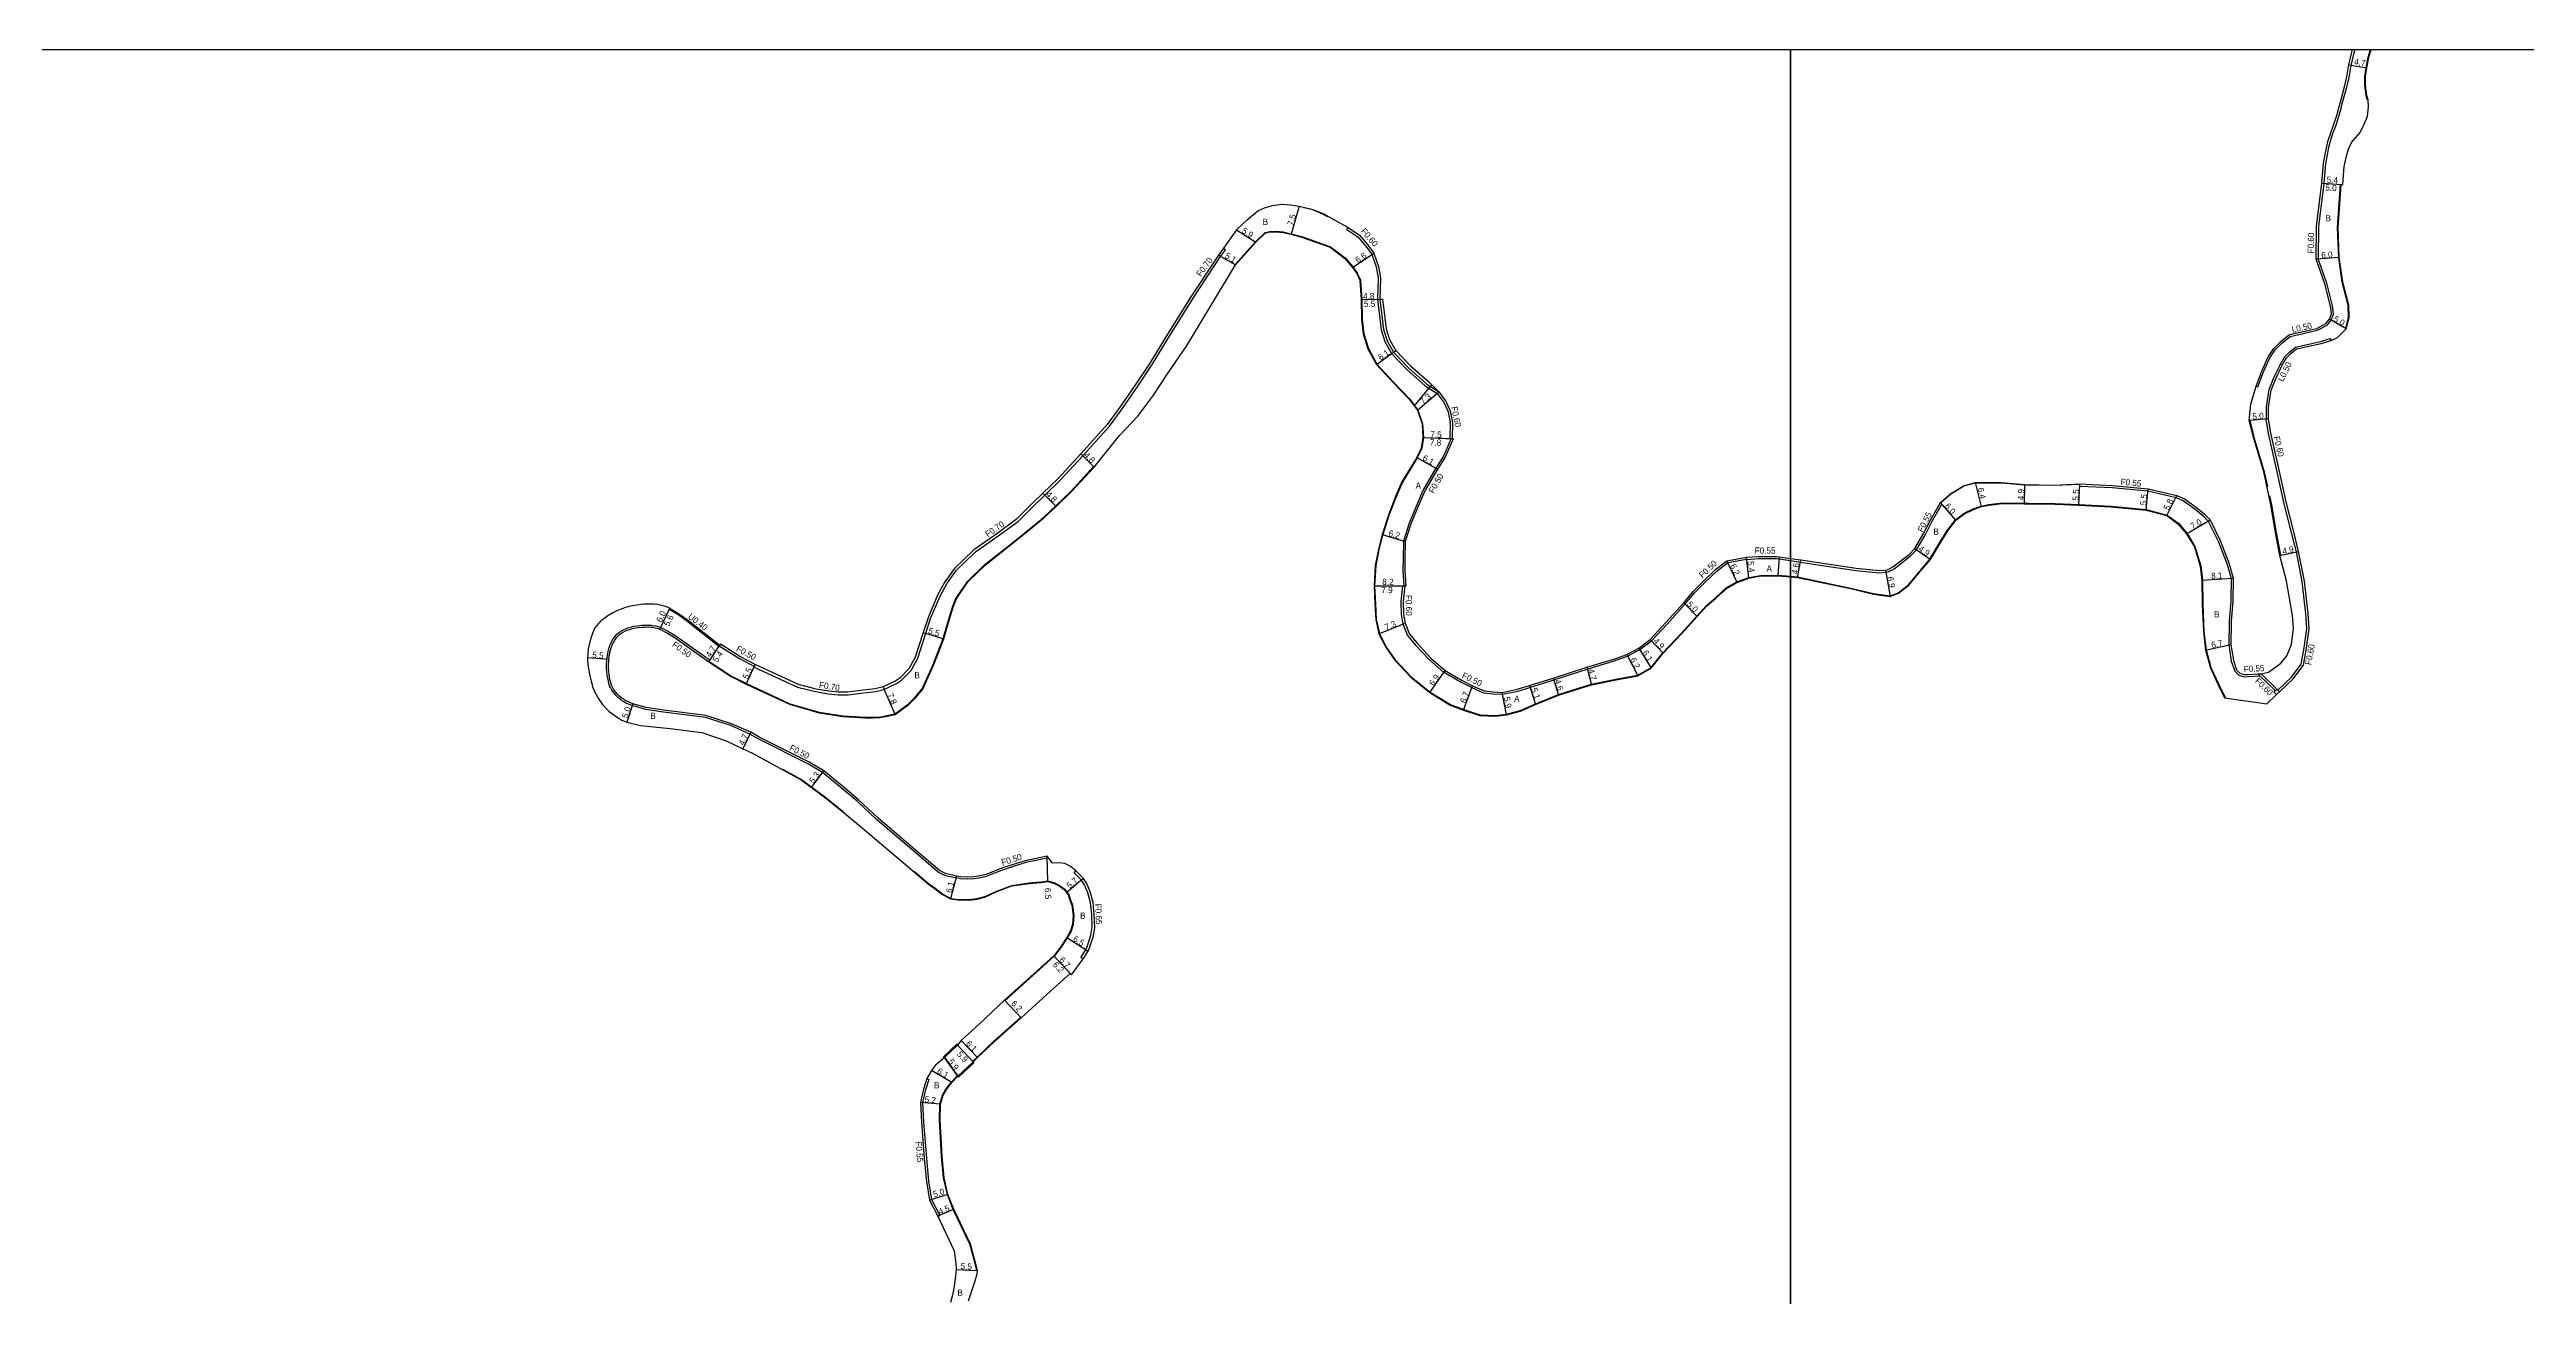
# Model space of a CAD drawing. Header units: metres. Extents: x -24000 to -20000, y -114000 to -111000.
# Drawn here: x -22048 to -21411, y -111321 to -111000 of the extents above; entities that cross this region are included whole.
import ezdxf

# ---------------------------------------------------------------- set-up
doc = ezdxf.new("R2010")
doc.units = ezdxf.units.M
doc.header["$LTSCALE"] = 2.5
for name, color, linetype in [('側溝・桝', 7, 'Continuous'), ('図郭', 7, 'Continuous'), ('幅員', 7, 'Continuous'), ('歩道・分離帯・安全施設', 7, 'Continuous'), ('舗装', 7, 'Continuous'), ('道路', 7, 'Continuous')]:
    doc.layers.add(name, color=color, linetype=linetype)
doc.styles.get("Standard").update_dxf_attribs({"font": ''})
doc.styles.get('Standard').set_extended_font_data('@MS PGothic')

msp = doc.modelspace()

# ---------------------------------------------------------------- linework, layer by layer
at = {"layer": '側溝・桝'}
for points in [[(-21464.13, -111053.9), (-21464.15, -111053.84), (-21464.02, -111045.58), (-21462.66, -111034.45), (-21462.26, -111029.46), (-21461.73, -111026.68), (-21461.43, -111025.1), (-21461.1, -111023.87), (-21460.31, -111021.38), (-21459.76, -111019.89), (-21459.34, -111018.59), (-21458.85, -111017.15), (-21458.28, -111015.15), (-21458, -111013.93), (-21456.81, -111009.71), (-21456.24, -111007.17), (-21455.72, -111004.09), (-21454.97, -111000.86), (-21454.7, -111000)], [(-21714.19, -111046.36), (-21713.88, -111045.84)], [(-21714.19, -111046.36), (-21711.34, -111048.25), (-21709.38, -111050.56), (-21707.77, -111052.68), (-21706.61, -111055.96), (-21706.1, -111058.79), (-21706.3, -111064.3)], [(-21866.74, -111158.98), (-21855.54, -111164.11), (-21850.94, -111165.29), (-21847.62, -111165.83), (-21845.13, -111166.15), (-21842.55, -111166.1), (-21838.57, -111165.63), (-21835.45, -111165.26), (-21833.32, -111164.7), (-21830.08, -111163.23), (-21828.81, -111162.33), (-21826.33, -111159.87), (-21824.62, -111156.7), (-21822.53, -111150.25), (-21821.22, -111146.24), (-21818.89, -111140.73), (-21817.08, -111137.35), (-21814.62, -111134.04), (-21809.76, -111129.33), (-21803.89, -111125.21), (-21798.77, -111121.45), (-21794.86, -111117.55), (-21791.93, -111114.72), (-21787.96, -111110.89), (-21782.13, -111104.56), (-21775.31, -111096.92), (-21771.79, -111092.14), (-21767.98, -111086.62), (-21764.28, -111081.09), (-21760.04, -111074.03), (-21753.72, -111064.02), (-21746.68, -111053.3), (-21745.39, -111051.52)], [(-21745.96, -111051.11), (-21745.39, -111051.52)], [(-21479.72, -111086.8), (-21478.24, -111083), (-21476.63, -111079.38), (-21475.25, -111077.27), (-21473.58, -111075.62), (-21471.38, -111073.84), (-21464.4, -111072.27), (-21461.88, -111070.94), (-21460.85, -111069.69), (-21460.27, -111068.11), (-21460.5, -111065.95), (-21461.99, -111060.18), (-21464.23, -111053.91)], [(-21464.75, -111053.94), (-21464.23, -111053.91)], [(-21464.23, -111053.91), (-21464.13, -111053.9)], [(-21706.3, -111064.3), (-21705.72, -111069.22), (-21705.35, -111072.17), (-21704.4, -111075.19), (-21702.66, -111078.28), (-21698.71, -111082.37), (-21694, -111086.54), (-21690.95, -111088.51)], [(-21705.7, -111064.27), (-21705.12, -111069.15), (-21704.76, -111072.05), (-21703.85, -111074.95), (-21702.18, -111077.92), (-21698.29, -111081.94), (-21693.59, -111086.1), (-21690.49, -111088.12)], [(-21477.49, -111095.12), (-21477.47, -111092.05), (-21476.79, -111087.55), (-21475.51, -111084.27), (-21473.98, -111081.14), (-21472.78, -111079.05), (-21471.57, -111077.86), (-21470.04, -111076.62), (-21463.59, -111075.16), (-21461.02, -111074.39)], [(-21460.84, -111074.86), (-21461.02, -111074.39)], [(-21690.95, -111088.51), (-21690.95, -111088.51), (-21689.12, -111090.96), (-21688.15, -111093.22), (-21687.58, -111096.03), (-21687.72, -111100.14)], [(-21480.19, -111086.64), (-21479.72, -111086.8)], [(-21477.59, -111095.13), (-21477.49, -111095.12), (-21476.99, -111095.08)], [(-21474.58, -111164.91), (-21471.05, -111161.56), (-21468.55, -111158.19), (-21467.77, -111154.02), (-21467.15, -111149.05), (-21467.41, -111145.24), (-21468.32, -111136.96), (-21469.82, -111129.33), (-21471.17, -111123.99), (-21473.06, -111116.57), (-21474.9, -111107.96), (-21477.02, -111098.83), (-21477.59, -111095.13)], [(-21687.35, -111100.15), (-21689.29, -111104.66), (-21691.28, -111107.72), (-21694.45, -111113.16), (-21696.2, -111117.16), (-21698.15, -111121.95), (-21699.64, -111126.56), (-21699.73, -111131.05), (-21699.77, -111134.2), (-21699.49, -111138.07)], [(-21687.72, -111100.14), (-21687.35, -111100.15), (-21687.12, -111100.16)], [(-21600, -111131.54), (-21597.44, -111131.92), (-21583.16, -111134.08), (-21577.11, -111134.69), (-21575.47, -111134.57), (-21574.69, -111134.33), (-21573.36, -111133.65), (-21569.14, -111130.37), (-21567.55, -111128.8), (-21565.28, -111124.83), (-21563.51, -111121.38), (-21561.06, -111117.06)], [(-21561.06, -111117.06), (-21561.33, -111116.74), (-21561.44, -111116.62)], [(-21525.55, -111112.36), (-21525.53, -111111.96), (-21525.52, -111111.81)], [(-21525.55, -111112.36), (-21525.52, -111112.36), (-21517.24, -111112.75), (-21508.02, -111113.63), (-21500.76, -111115.31), (-21498.88, -111116.14), (-21495.94, -111118.22), (-21493.89, -111119.94), (-21492.49, -111121.39), (-21489.92, -111126.57), (-21487.75, -111132.29), (-21486.61, -111136.14), (-21486.68, -111141.94), (-21487.11, -111147.21), (-21487.22, -111153.2), (-21486.56, -111157.44), (-21485.68, -111160), (-21484.65, -111161.06), (-21483.25, -111161.46), (-21482.24, -111161.43), (-21479.19, -111161.25)], [(-21689.15, -111160.29), (-21684.79, -111162.89), (-21682.04, -111164.22), (-21679, -111165.61), (-21676.5, -111165.82), (-21674.14, -111165.97), (-21670.22, -111165.17), (-21667.06, -111164.2), (-21660.94, -111162.27), (-21652.3, -111159.46), (-21645.35, -111157.38), (-21641.97, -111156.18), (-21638.76, -111154.48), (-21635.79, -111152.24), (-21631.69, -111147.85), (-21627.12, -111142.72), (-21624.7, -111139.86), (-21622.07, -111137.16), (-21618.89, -111134.15), (-21616.17, -111132.05), (-21611.3, -111131.2)], [(-21611.29, -111131.25), (-21611.3, -111131.2), (-21611.36, -111130.7)], [(-21611.29, -111131.25), (-21608.2, -111131.02), (-21603.65, -111131.01), (-21600, -111131.54)], [(-21699.89, -111138.07), (-21700.26, -111142.08), (-21700.21, -111145.39), (-21699.74, -111147.83), (-21698.6, -111150.81), (-21696.57, -111153.22), (-21692.96, -111157.1), (-21689.21, -111160.36), (-21689.2, -111160.37)], [(-21699.89, -111138.07), (-21699.49, -111138.07), (-21699.29, -111138.08)], [(-21791.33, -111208.17), (-21796.84, -111209.28), (-21802.4, -111211.04), (-21806, -111212.48), (-21807.26, -111212.92), (-21808.46, -111213.19), (-21810.19, -111213.43), (-21811.77, -111213.52), (-21813.62, -111213.45), (-21814.73, -111213.25), (-21815.82, -111213.05), (-21817.5, -111212.67), (-21819.05, -111211.89), (-21819.24, -111211.81), (-21819.36, -111211.73), (-21825.62, -111206.36), (-21835.27, -111198.17), (-21840.21, -111193.51), (-21844.31, -111190.04), (-21849.12, -111186.11), (-21852.78, -111183.92), (-21865.51, -111177.5), (-21867.83, -111176.21), (-21872.76, -111174.03), (-21879.29, -111171.93), (-21890.09, -111170.57), (-21894.59, -111169.89), (-21898.09, -111168.87), (-21899.56, -111168.3), (-21900.23, -111167.94), (-21900.85, -111167.53), (-21901.1, -111167.34), (-21901.74, -111166.8), (-21902.34, -111166.21), (-21902.88, -111165.57), (-21902.92, -111165.51), (-21903.36, -111164.88), (-21903.73, -111164.19), (-21903.92, -111163.76), (-21904.11, -111163.2), (-21904.24, -111162.63), (-21904.33, -111162.13), (-21904.52, -111161.06), (-21904.65, -111159.98), (-21904.7, -111159.24), (-21904.7, -111158.26), (-21904.65, -111157.28), (-21904.62, -111156.96), (-21904.49, -111155.95), (-21904.31, -111154.94), (-21904.24, -111154.62), (-21904.03, -111153.89), (-21903.77, -111153.17), (-21903.69, -111152.98), (-21902.98, -111151.73), (-21902.43, -111150.96), (-21902.04, -111150.53), (-21901.63, -111150.13), (-21901.4, -111149.96), (-21900.84, -111149.6), (-21900.25, -111149.3), (-21899.81, -111149.1), (-21899.01, -111148.81), (-21898.18, -111148.59), (-21897.67, -111148.47), (-21896.71, -111148.31), (-21895.74, -111148.21), (-21895.57, -111148.2), (-21894.79, -111148.16), (-21894, -111148.14), (-21893.2, -111148.18), (-21892.86, -111148.22), (-21892.07, -111148.36), (-21891.29, -111148.58), (-21890.78, -111148.76), (-21888.74, -111149.78), (-21886.81, -111151.01), (-21878.09, -111157.21)], [(-21888.44, -111143.78), (-21888.31, -111143.86), (-21887.74, -111144.19), (-21886.18, -111145.13), (-21883.93, -111146.7), (-21875.59, -111153.35)], [(-21875.7, -111153.52), (-21870.47, -111156.73), (-21866.66, -111158.79), (-21866.65, -111158.8)], [(-21878.36, -111157.63), (-21878.09, -111157.21)], [(-21866.74, -111158.98), (-21866.65, -111158.8), (-21866.44, -111158.34)], [(-21689.2, -111160.37), (-21689.15, -111160.29), (-21688.86, -111159.88)], [(-21475.29, -111165.03), (-21479.19, -111161.25), (-21479.73, -111160.73)], [(-21474.85, -111164.62), (-21478.91, -111160.68)], [(-21791.33, -111208.17), (-21791.34, -111207.66)], [(-21784.33, -111211.91), (-21783.9, -111211.43)], [(-21782.61, -111233.73), (-21781.38, -111231.74), (-21781.01, -111230.97), (-21780.04, -111227.96), (-21779.71, -111225.95), (-21779.85, -111222.69), (-21780.15, -111219.65), (-21780.84, -111217.04), (-21781.69, -111215.01), (-21782.53, -111213.69), (-21784.33, -111211.91)], [(-21782.61, -111233.73), (-21782.07, -111234.1)], [(-21821.75, -111265.11), (-21822.6, -111267.77), (-21823.37, -111271.07), (-21823.15, -111276.08), (-21822.38, -111285.39), (-21821.83, -111291.32), (-21821.11, -111295.99), (-21818.96, -111300.1), (-21818.95, -111300.12)], [(-21822.26, -111264.89), (-21821.75, -111265.11)], [(-21819.45, -111300.34), (-21818.95, -111300.12)]]:
    msp.add_lwpolyline(points, dxfattribs=at)
msp.add_lwpolyline([(-21475.58, -111165.3), (-21475.29, -111165.03), (-21474.85, -111164.62), (-21474.58, -111164.91), (-21474.16, -111165.34), (-21474.89, -111166.03)], close=True, dxfattribs=at)
at = {"layer": '図郭'}
for points in [[(-22400, -111000), (-21600, -111000), (-21600, -111600), (-22400, -111600)], [(-21600, -111000), (-20800, -111000), (-20800, -111600), (-21600, -111600)]]:
    msp.add_lwpolyline(points, close=True, dxfattribs=at)
at = {"layer": '幅員'}
for points in [[(-21456.31, -111003.97), (-21451.67, -111004.7)], [(-21463.26, -111034.39), (-21457.87, -111034.75)], [(-21463.26, -111034.39), (-21458.27, -111034.72)], [(-21726.44, -111040.36), (-21728.55, -111047.55)], [(-21742.59, -111046.44), (-21737.59, -111049.57)], [(-21747.26, -111052.91), (-21742.84, -111055.45)], [(-21712.7, -111056.08), (-21707.23, -111052.39)], [(-21458.76, -111053.57), (-21464.75, -111053.94)], [(-21710.5, -111064.36), (-21705, -111064.26)], [(-21710.5, -111064.36), (-21705.7, -111064.27)], [(-21456.96, -111071.93), (-21461.29, -111069.44)], [(-21706.58, -111081.04), (-21701.61, -111077.49)], [(-21696.03, -111092.87), (-21690.49, -111088.12)], [(-21476.99, -111095.08), (-21481.97, -111095.45)], [(-21782.65, -111104.09), (-21779.24, -111107.47)], [(-21696.2, -111105.04), (-21690.85, -111107.98)], [(-21694.61, -111099.9), (-21687.12, -111100.16)], [(-21694.61, -111099.9), (-21686.82, -111100.17)], [(-21792.42, -111114.22), (-21789.01, -111117.6)], [(-21557.48, -111121.13), (-21561.44, -111116.62)], [(-21550.87, -111117.67), (-21552.39, -111111.46)], [(-21539.8, -111116.9), (-21539.72, -111112)], [(-21525.83, -111117.3), (-21525.52, -111111.81)], [(-21508.47, -111118.56), (-21507.93, -111113.08)], [(-21503.16, -111119.98), (-21500.58, -111114.78)], [(-21498.06, -111124.63), (-21492.04, -111121.07)], [(-21705.07, -111124.83), (-21699.14, -111126.64)], [(-21567.99, -111128.46), (-21563.98, -111131.29)], [(-21474.03, -111130.22), (-21469.24, -111129.2)], [(-21613.73, -111137.18), (-21616.38, -111131.58)], [(-21610.7, -111136.06), (-21611.36, -111130.7)], [(-21598.2, -111135.9), (-21597.36, -111131.37)], [(-21575.57, -111134.03), (-21574.32, -111140.81)], [(-21494.15, -111136.55), (-21486.06, -111136.06)], [(-21707.19, -111138.02), (-21698.99, -111138.08)], [(-21707.19, -111138.02), (-21699.29, -111138.08)], [(-21627.49, -111142.39), (-21623.99, -111145.96)], [(-21890.97, -111149.22), (-21888.44, -111143.78)], [(-21890.97, -111149.22), (-21888.61, -111144.14)], [(-21705.93, -111150.4), (-21699.16, -111147.67)], [(-21878.36, -111157.63), (-21875.43, -111153.09)], [(-21878.36, -111157.63), (-21875.81, -111153.68)], [(-21823.2, -111150.03), (-21817.95, -111151.67)], [(-21642.17, -111155.73), (-21639.27, -111161.21)], [(-21639.03, -111154.06), (-21635.87, -111159.28)], [(-21636.13, -111151.87), (-21632.75, -111155.42)], [(-21493.22, -111154.58), (-21486.67, -111153.16)], [(-21904.12, -111157.01), (-21909.6, -111156.57)], [(-21868.76, -111163.33), (-21866.44, -111158.34)], [(-21692.84, -111165.51), (-21688.86, -111159.88)], [(-21661.09, -111161.8), (-21659.7, -111166.18)], [(-21652.45, -111158.98), (-21651.25, -111163.52)], [(-21897.93, -111168.4), (-21899.49, -111173.15)], [(-21830.41, -111171.17), (-21833.55, -111164.03)], [(-21684.13, -111170.06), (-21681.83, -111163.76)], [(-21673.11, -111171.27), (-21674.18, -111165.47)], [(-21667.21, -111163.73), (-21665.6, -111168.57)], [(-21867.61, -111175.76), (-21869.64, -111180)], [(-21851.97, -111189.96), (-21848.83, -111185.7)], [(-21814.64, -111212.75), (-21816.16, -111218.66)], [(-21791.18, -111214.16), (-21791.34, -111207.66)], [(-21786.35, -111217), (-21782.02, -111213.28)], [(-21786.27, -111228.54), (-21780.8, -111232.05)], [(-21789.62, -111233.28), (-21785.4, -111237.82)], [(-21789.62, -111233.28), (-21785.06, -111238.19)], [(-21798.01, -111249.23), (-21802.28, -111244.74)], [(-21814.37, -111256.25), (-21810.4, -111260.61)], [(-21813.42, -111255.07), (-21809.22, -111259.49)], [(-21815.86, -111265.89), (-21821.1, -111262.77)], [(-21817.77, -111259.49), (-21814.35, -111264.29)], [(-21818.75, -111271.48), (-21823.93, -111271.01)], [(-21816.86, -111294.69), (-21821.64, -111296.16)], [(-21815.33, -111298.54), (-21819.45, -111300.34)], [(-21814.77, -111313.99), (-21809.28, -111314.3)]]:
    msp.add_lwpolyline(points, dxfattribs=at)
at = {"layer": '歩道・分離帯・安全施設'}
for points in [[(-21451.51, -111013), (-21451.85, -111011.9), (-21452.21, -111009.13), (-21452.18, -111006.92), (-21451.81, -111004.67), (-21451.35, -111002), (-21450.75, -111000)], [(-21457.09, -111071.85), (-21456.36, -111068.99), (-21456.45, -111065.79), (-21458, -111059.87), (-21458.91, -111053.59), (-21459.19, -111045.8), (-21458.42, -111034.71)], [(-21719.14, -111043.04), (-21720.17, -111042.45), (-21723.2, -111041.21), (-21725.3, -111040.75)], [(-21742.97, -111055.38), (-21742.96, -111055.36), (-21737.7, -111049.47), (-21735.25, -111047.13), (-21734.01, -111046.8), (-21732.48, -111046.76), (-21730.58, -111046.92), (-21728.51, -111047.41), (-21725.78, -111048.15), (-21718.38, -111050.75), (-21714.66, -111053.63), (-21712.58, -111055.99), (-21711.52, -111057.57), (-21710.71, -111059.36), (-21710.35, -111064.35), (-21710.27, -111069.48), (-21709.81, -111073.14), (-21708.62, -111076.96), (-21706.45, -111080.95), (-21702.17, -111085.62), (-21698.03, -111089.9), (-21695.9, -111092.8), (-21694.68, -111096.36), (-21694.46, -111099.91), (-21694.89, -111102.64), (-21696.07, -111105.11), (-21699.87, -111111.37), (-21701.35, -111114.7), (-21703.27, -111119.66), (-21704.93, -111124.87), (-21705.85, -111128.29), (-21706.72, -111132.85), (-21707.04, -111138.03), (-21706.84, -111142.7), (-21706.62, -111146.69), (-21705.78, -111150.35), (-21704.04, -111153.8), (-21701.76, -111157.07), (-21697.62, -111161.44), (-21692.76, -111165.39), (-21687.49, -111168.59), (-21684.08, -111169.92), (-21679.95, -111171.26), (-21676.06, -111171.43), (-21673.14, -111171.12), (-21669.56, -111170.17), (-21665.66, -111168.43), (-21659.75, -111166.04), (-21651.29, -111163.38), (-21644.51, -111162.02), (-21639.32, -111161.06), (-21635.97, -111159.17), (-21632.86, -111155.32), (-21628.08, -111150.22), (-21624.1, -111145.85), (-21621.61, -111143.13), (-21619.34, -111141.1), (-21616.44, -111138.51), (-21613.79, -111137.05), (-21610.74, -111135.91), (-21607.77, -111135.36), (-21603.26, -111135.3), (-21600, -111135.59)], [(-21481.82, -111095.44), (-21481.82, -111095.44), (-21480.74, -111099.78), (-21478.07, -111108.67), (-21477.26, -111112.49)], [(-21878.28, -111157.5), (-21878.28, -111157.51), (-21872.59, -111161.29), (-21868.7, -111163.19), (-21857.55, -111168.41), (-21849.99, -111170.57), (-21843.8, -111171.51), (-21838.17, -111171.87), (-21836.14, -111171.88), (-21834.36, -111171.82), (-21832.98, -111171.5), (-21830.48, -111171.03), (-21827.06, -111168.47), (-21825.18, -111166.61), (-21823.47, -111164.6), (-21820.66, -111158.27), (-21818.09, -111151.62), (-21816.69, -111146.88), (-21815.58, -111143.26), (-21814.82, -111141.32), (-21813.82, -111139.83), (-21811.75, -111136.81), (-21807.38, -111132.57), (-21801.79, -111128.19), (-21796.61, -111124.06), (-21792.28, -111120.45), (-21789.11, -111117.49), (-21785.14, -111113.65), (-21779.35, -111107.37), (-21779.35, -111107.36)], [(-21600, -111135.59), (-21598.18, -111135.75), (-21584.14, -111138.72), (-21578.61, -111140.06), (-21574.34, -111140.66), (-21572.33, -111139.82), (-21569.66, -111137.77), (-21566.73, -111134.25), (-21564.11, -111131.2), (-21561.2, -111126.32), (-21559.56, -111123.73), (-21557.58, -111121.02), (-21555.32, -111119.38), (-21553.01, -111118.25), (-21550.91, -111117.53), (-21548.93, -111117.11), (-21545.56, -111116.66), (-21531.91, -111116.87), (-21525.82, -111117.15), (-21517.58, -111117.54), (-21508.44, -111118.41), (-21503.1, -111119.84), (-21500.19, -111121.96), (-21497.94, -111124.54), (-21495.92, -111127.93), (-21494.44, -111132.94), (-21494, -111136.54), (-21493.9, -111142.67), (-21493.61, -111149.91), (-21493.07, -111154.55), (-21491.8, -111159.11), (-21489.79, -111163.44), (-21488.18, -111166.8)], [(-21525.53, -111111.96), (-21532.24, -111112.26), (-21539.73, -111112.15), (-21545.79, -111111.64), (-21549.09, -111111.58), (-21552.37, -111111.61), (-21555.4, -111112.41), (-21558.73, -111114.49), (-21561.32, -111116.72), (-21561.33, -111116.74)], [(-21476.74, -111114.87), (-21476.25, -111117.19), (-21475.04, -111124.33), (-21473.88, -111130.19), (-21473.88, -111130.19)], [(-21859.43, -111185.21), (-21854.55, -111187.88), (-21851.88, -111189.84), (-21848.28, -111192.5), (-21843.7, -111196.21)], [(-21825.47, -111211.56), (-21821.87, -111214.65), (-21820.61, -111215.53), (-21818.16, -111217.42), (-21816.11, -111218.52), (-21814.34, -111218.75), (-21811.48, -111218.78), (-21809.31, -111218.52), (-21807.38, -111218.05), (-21804.3, -111216.63), (-21800.42, -111215.16), (-21795.92, -111214.51), (-21794.08, -111214.33), (-21792.88, -111214.24), (-21791.17, -111214.01), (-21789.35, -111214.51), (-21788.12, -111215.16), (-21786.8, -111216.1), (-21786.22, -111216.91), (-21785.77, -111217.54), (-21785.39, -111218.62), (-21784.82, -111220.23), (-21784.44, -111222.91), (-21784.61, -111225.2), (-21785.16, -111226.92), (-21786.14, -111228.62), (-21787.8, -111231.11), (-21789.51, -111233.38), (-21802.18, -111244.84)], [(-21810.5, -111260.5), (-21809.32, -111259.38), (-21805.1, -111255.36), (-21798.11, -111249.12)], [(-21809.44, -111314.29), (-21809.56, -111313.63), (-21810.14, -111311.44), (-21811.2, -111307.52), (-21815.47, -111298.6), (-21817, -111294.73), (-21817.96, -111290.46), (-21818.49, -111284.89), (-21819, -111275.48), (-21818.9, -111271.45), (-21818.22, -111269.14), (-21817.36, -111267.61), (-21815.97, -111265.79), (-21814.46, -111264.19)]]:
    msp.add_lwpolyline(points, dxfattribs=at)
at = {"layer": '舗装'}
for points in [[(-21696.85, -111091.76), (-21692.36, -111086.32)], [(-21602.95, -111130.56), (-21603.23, -111135.46)]]:
    msp.add_lwpolyline(points, dxfattribs=at)
at = {"layer": '道路'}
for points in [[(-21600, -111130.99), (-21597.36, -111131.37), (-21583.1, -111133.53), (-21577.1, -111134.13), (-21575.57, -111134.03), (-21574.9, -111133.82), (-21573.66, -111133.18), (-21569.5, -111129.95), (-21567.99, -111128.46), (-21565.77, -111124.57), (-21563.99, -111121.12), (-21561.44, -111116.62), (-21558.82, -111114.37), (-21555.46, -111112.27), (-21552.39, -111111.46), (-21549.09, -111111.43), (-21545.78, -111111.49), (-21539.72, -111112), (-21532.25, -111112.11), (-21525.52, -111111.81), (-21517.2, -111112.2), (-21507.93, -111113.08), (-21500.58, -111114.78), (-21498.61, -111115.66), (-21495.61, -111117.79), (-21493.52, -111119.54), (-21492.04, -111121.07), (-21489.41, -111126.34), (-21487.23, -111132.12), (-21486.06, -111136.06), (-21486.13, -111141.97), (-21486.56, -111147.24), (-21486.67, -111153.16), (-21486.02, -111157.3), (-21485.2, -111159.7), (-21484.35, -111160.57), (-21483.18, -111160.9), (-21482.27, -111160.88), (-21479.73, -111160.73), (-21478.91, -111160.68), (-21477.03, -111160.29), (-21473.81, -111157.99), (-21472.24, -111156.04), (-21471.08, -111153.11), (-21470.56, -111148.95), (-21470.78, -111145.68), (-21472.36, -111136.76), (-21474.03, -111130.22), (-21475.19, -111124.36), (-21476.4, -111117.22), (-21478.22, -111108.71), (-21480.88, -111099.82), (-21481.97, -111095.45), (-21481.5, -111091.25), (-21480.19, -111086.64), (-21478.7, -111082.81), (-21477.07, -111079.14), (-21475.64, -111076.95), (-21473.91, -111075.25), (-21471.61, -111073.38), (-21464.57, -111071.79), (-21462.2, -111070.55), (-21461.29, -111069.44), (-21460.78, -111068.05), (-21460.99, -111066.04), (-21462.46, -111060.33), (-21464.75, -111053.94), (-21464.62, -111045.54), (-21463.26, -111034.39), (-21462.85, -111029.38), (-21462.32, -111026.57), (-21462.01, -111024.97), (-21461.68, -111023.7), (-21460.88, -111021.19), (-21460.32, -111019.69), (-21459.9, -111018.4), (-21459.42, -111016.98), (-21458.86, -111015), (-21458.58, -111013.78), (-21457.4, -111009.57), (-21456.83, -111007.05), (-21456.31, -111003.97), (-21455.55, -111000.7), (-21455.33, -111000)], [(-21488.32, -111166.86), (-21477.38, -111168.39), (-21474.89, -111166.03), (-21474.16, -111165.34), (-21470.6, -111161.96), (-21467.99, -111158.44), (-21467.17, -111154.11), (-21466.54, -111149.06), (-21466.81, -111145.19), (-21467.72, -111136.87), (-21469.24, -111129.2), (-21470.59, -111123.84), (-21472.47, -111116.43), (-21474.31, -111107.83), (-21476.43, -111098.71), (-21476.99, -111095.08), (-21476.97, -111092.09), (-21476.31, -111087.68), (-21475.05, -111084.47), (-21473.54, -111081.38), (-21472.38, -111079.35), (-21471.24, -111078.23), (-21469.82, -111077.08), (-21463.47, -111075.65), (-21460.84, -111074.86), (-21459.21, -111074.15), (-21456.96, -111071.93), (-21456.21, -111069), (-21456.3, -111065.77), (-21457.85, -111059.84), (-21458.76, -111053.57), (-21459.04, -111045.8), (-21458.27, -111034.72), (-21457.87, -111034.75), (-21457.53, -111030.07), (-21457.03, -111027.77), (-21456.52, -111025.86), (-21455.59, -111023.92), (-21453.38, -111021.33), (-21452.27, -111019.03), (-21451.51, -111017.19), (-21451.26, -111014.71), (-21451.36, -111012.97), (-21451.7, -111011.87), (-21452.06, -111009.12), (-21452.03, -111006.94), (-21451.67, -111004.7), (-21451.2, -111002.04), (-21450.6, -111000)], [(-21742.59, -111046.44), (-21739.83, -111043.81), (-21737.13, -111041.56), (-21735.38, -111040.76), (-21733.33, -111040.11), (-21730.88, -111039.81), (-21728.68, -111039.96), (-21726.44, -111040.36), (-21723.16, -111041.06), (-21720.11, -111042.31), (-21717.31, -111043.9), (-21713.88, -111045.84), (-21710.94, -111047.8), (-21708.91, -111050.18), (-21707.23, -111052.39), (-21706.03, -111055.81), (-21705.5, -111058.75), (-21705.7, -111064.27), (-21705, -111064.26)], [(-21742.59, -111046.44), (-21745.96, -111051.11), (-21747.26, -111052.91), (-21754.31, -111063.64), (-21760.63, -111073.66), (-21764.87, -111080.71), (-21768.56, -111086.22), (-21772.36, -111091.73), (-21775.85, -111096.48), (-21782.65, -111104.09), (-21788.47, -111110.4), (-21792.42, -111114.22), (-21795.35, -111117.05), (-21799.22, -111120.92), (-21804.3, -111124.64), (-21810.2, -111128.79), (-21815.15, -111133.57), (-21817.67, -111136.98), (-21819.53, -111140.43), (-21821.87, -111146), (-21823.2, -111150.03), (-21825.26, -111156.42), (-21826.9, -111159.45), (-21829.26, -111161.8), (-21830.43, -111162.62), (-21833.55, -111164.03), (-21835.58, -111164.57), (-21838.65, -111164.94), (-21842.6, -111165.4), (-21845.09, -111165.45), (-21847.52, -111165.14), (-21850.79, -111164.61), (-21855.31, -111163.45), (-21866.44, -111158.34), (-21870.22, -111156.29), (-21875.43, -111153.09), (-21875.59, -111153.35), (-21875.7, -111153.52), (-21875.81, -111153.68), (-21884.17, -111147.02), (-21886.39, -111145.46), (-21888.61, -111144.14), (-21888.44, -111143.78), (-21889.52, -111143.36), (-21891.55, -111142.89), (-21892.49, -111142.79), (-21892.85, -111142.76), (-21894, -111142.74), (-21895.14, -111142.79), (-21895.83, -111142.85), (-21896.92, -111143.01), (-21898, -111143.22), (-21898.9, -111143.41), (-21899.85, -111143.66), (-21900.79, -111143.95), (-21901.22, -111144.12), (-21902.07, -111144.5), (-21902.89, -111144.92), (-21903.35, -111145.17), (-21904.4, -111145.81), (-21905.41, -111146.51), (-21905.64, -111146.68), (-21906.16, -111147.1), (-21906.65, -111147.56), (-21906.8, -111147.73), (-21907.24, -111148.24), (-21907.64, -111148.77), (-21907.99, -111149.34), (-21908.86, -111151.78), (-21909.39, -111153.92), (-21909.46, -111154.34), (-21909.57, -111155.45), (-21909.6, -111156.57), (-21909.58, -111157.25), (-21909.5, -111158.27), (-21909.37, -111159.28), (-21909.29, -111159.81), (-21909.02, -111161.22), (-21908.69, -111162.62), (-21908.54, -111163.2), (-21908.3, -111164.03), (-21908, -111164.84), (-21907.82, -111165.25), (-21907.42, -111166.05), (-21906.97, -111166.82), (-21906.88, -111166.97), (-21906.38, -111167.75), (-21905.83, -111168.48), (-21905.56, -111168.8), (-21904.82, -111169.61), (-21904.02, -111170.37), (-21902.51, -111171.55), (-21900.81, -111172.59), (-21899.49, -111173.15), (-21895.96, -111173.96), (-21888.32, -111174.81), (-21880.2, -111175.84), (-21873.95, -111177.98), (-21869.64, -111180), (-21867.33, -111181.06), (-21854.63, -111188.01), (-21851.97, -111189.96), (-21848.37, -111192.62), (-21843.49, -111196.57), (-21837.8, -111201.27), (-21828.3, -111209.34), (-21821.96, -111214.77), (-21820.7, -111215.65), (-21818.24, -111217.54), (-21816.16, -111218.66), (-21814.35, -111218.9), (-21811.47, -111218.93), (-21809.29, -111218.67), (-21807.33, -111218.2), (-21804.24, -111216.77), (-21800.38, -111215.3), (-21795.9, -111214.66), (-21794.07, -111214.48), (-21792.87, -111214.39), (-21791.18, -111214.16), (-21789.4, -111214.65), (-21788.2, -111215.29), (-21786.91, -111216.21), (-21786.35, -111217), (-21785.91, -111217.61), (-21785.53, -111218.67), (-21784.96, -111220.26), (-21784.6, -111222.91), (-21784.76, -111225.18), (-21785.29, -111226.86), (-21786.27, -111228.54), (-21787.92, -111231.03), (-21789.62, -111233.28), (-21802.28, -111244.74), (-21808.76, -111250.77), (-21813.42, -111255.07), (-21814.37, -111256.25)], [(-21819.03, -111211.35), (-21825.3, -111205.98), (-21834.94, -111197.8), (-21839.87, -111193.14), (-21843.99, -111189.66), (-21848.83, -111185.7), (-21852.53, -111183.48), (-21865.28, -111177.06), (-21867.61, -111175.76), (-21872.58, -111173.56), (-21879.19, -111171.43), (-21890.02, -111170.07), (-21894.49, -111169.4), (-21897.93, -111168.4), (-21899.35, -111167.85), (-21899.97, -111167.51), (-21900.56, -111167.12), (-21900.78, -111166.95), (-21901.4, -111166.43), (-21901.97, -111165.87), (-21902.49, -111165.25), (-21902.52, -111165.22), (-21902.93, -111164.62), (-21903.28, -111163.97), (-21903.45, -111163.59), (-21903.62, -111163.06), (-21903.75, -111162.53), (-21903.84, -111162.04), (-21904.02, -111160.99), (-21904.15, -111159.93), (-21904.2, -111159.22), (-21904.2, -111158.27), (-21904.15, -111157.32), (-21904.12, -111157.01), (-21904, -111156.02), (-21903.82, -111155.04), (-21903.75, -111154.75), (-21903.56, -111154.04), (-21903.31, -111153.36), (-21903.24, -111153.2), (-21902.56, -111152), (-21902.04, -111151.27), (-21901.69, -111150.88), (-21901.3, -111150.51), (-21901.11, -111150.37), (-21900.59, -111150.03), (-21900.04, -111149.75), (-21899.63, -111149.57), (-21898.85, -111149.29), (-21898.06, -111149.07), (-21897.57, -111148.96), (-21896.64, -111148.8), (-21895.7, -111148.71), (-21895.54, -111148.7), (-21894.77, -111148.66), (-21894.01, -111148.64), (-21893.24, -111148.68), (-21892.93, -111148.71), (-21892.18, -111148.85), (-21891.44, -111149.05), (-21890.97, -111149.22), (-21888.99, -111150.21), (-21887.09, -111151.42), (-21878.36, -111157.63), (-21872.67, -111161.43), (-21868.76, -111163.33), (-21857.6, -111168.55), (-21850.02, -111170.72), (-21843.81, -111171.66), (-21838.18, -111172.02), (-21836.14, -111172.04), (-21834.34, -111171.96), (-21832.95, -111171.65), (-21830.41, -111171.17), (-21826.96, -111168.58), (-21825.07, -111166.71), (-21823.34, -111164.68), (-21820.52, -111158.33), (-21817.95, -111151.67), (-21816.54, -111146.92), (-21815.44, -111143.31), (-21814.68, -111141.39), (-21813.7, -111139.91), (-21811.64, -111136.9), (-21807.28, -111132.69), (-21801.69, -111128.31), (-21796.52, -111124.18), (-21792.18, -111120.56), (-21789.01, -111117.6), (-21785.03, -111113.76), (-21779.24, -111107.47), (-21772.66, -111099.34), (-21767.99, -111094.36), (-21764.11, -111089.19), (-21760.17, -111083.24), (-21755.5, -111076.34), (-21749.42, -111066.37), (-21742.84, -111055.45), (-21737.59, -111049.57), (-21735.17, -111047.27), (-21733.99, -111046.95), (-21732.48, -111046.91), (-21730.61, -111047.07), (-21728.55, -111047.55), (-21725.82, -111048.3), (-21718.45, -111050.88), (-21714.76, -111053.74), (-21712.7, -111056.08), (-21711.65, -111057.64), (-21710.85, -111059.4), (-21710.5, -111064.36), (-21710.42, -111069.49), (-21709.96, -111073.17), (-21708.76, -111077.02), (-21706.58, -111081.04), (-21702.28, -111085.72), (-21698.14, -111090), (-21696.03, -111092.87), (-21694.83, -111096.39), (-21694.61, -111099.9), (-21695.04, -111102.6), (-21696.2, -111105.04), (-21700, -111111.3), (-21701.49, -111114.64), (-21703.41, -111119.61), (-21705.07, -111124.83), (-21705.99, -111128.26), (-21706.87, -111132.83), (-21707.19, -111138.02), (-21706.99, -111142.71), (-21706.77, -111146.71), (-21705.93, -111150.4), (-21704.17, -111153.88), (-21701.88, -111157.17), (-21697.72, -111161.55), (-21692.84, -111165.51), (-21687.56, -111168.73), (-21684.13, -111170.06), (-21679.97, -111171.41), (-21676.05, -111171.58), (-21673.11, -111171.27), (-21669.51, -111170.31), (-21665.6, -111168.57), (-21659.7, -111166.18), (-21651.25, -111163.52), (-21644.48, -111162.16), (-21639.27, -111161.21), (-21635.87, -111159.28), (-21632.75, -111155.42), (-21627.97, -111150.32), (-21623.99, -111145.96), (-21621.5, -111143.23), (-21619.24, -111141.21), (-21616.35, -111138.64), (-21613.73, -111137.18), (-21610.7, -111136.06), (-21607.76, -111135.51), (-21603.26, -111135.45), (-21600, -111135.74)], [(-21705, -111064.26), (-21704.43, -111069.06), (-21704.07, -111071.9), (-21703.2, -111074.68), (-21701.61, -111077.49), (-21697.81, -111081.43), (-21693.12, -111085.58), (-21690.49, -111088.12), (-21688.59, -111090.66), (-21687.57, -111093.04), (-21686.98, -111095.98), (-21687.12, -111100.16), (-21686.82, -111100.17), (-21688.85, -111104.89), (-21690.85, -111107.98), (-21694.01, -111113.39), (-21695.74, -111117.35), (-21697.68, -111122.12), (-21699.14, -111126.64), (-21699.23, -111131.06), (-21699.27, -111134.19), (-21698.99, -111138.08), (-21699.29, -111138.08), (-21699.66, -111142.1), (-21699.61, -111145.32), (-21699.16, -111147.67), (-21698.08, -111150.5), (-21696.12, -111152.83), (-21692.54, -111156.67), (-21688.86, -111159.88), (-21684.55, -111162.45), (-21681.83, -111163.76), (-21678.87, -111165.12), (-21676.47, -111165.32), (-21674.18, -111165.47), (-21670.35, -111164.69), (-21667.21, -111163.73), (-21661.09, -111161.8), (-21652.45, -111158.98), (-21645.5, -111156.91), (-21642.17, -111155.73), (-21639.03, -111154.06), (-21636.13, -111151.87), (-21632.06, -111147.51), (-21627.49, -111142.39), (-21625.07, -111139.52), (-21622.42, -111136.81), (-21619.22, -111133.77), (-21616.38, -111131.58), (-21611.36, -111130.7), (-21608.22, -111130.47), (-21603.61, -111130.46), (-21600, -111130.99)], [(-21600, -111135.74), (-21598.2, -111135.9), (-21584.17, -111138.86), (-21578.63, -111140.21), (-21574.32, -111140.81), (-21572.25, -111139.95), (-21569.55, -111137.88), (-21566.61, -111134.35), (-21563.98, -111131.29), (-21561.08, -111126.4), (-21559.44, -111123.82), (-21557.48, -111121.13), (-21555.24, -111119.51), (-21552.95, -111118.38), (-21550.87, -111117.67), (-21548.9, -111117.26), (-21545.55, -111116.82), (-21539.8, -111116.9), (-21531.91, -111117.02), (-21525.83, -111117.3), (-21517.59, -111117.69), (-21508.47, -111118.56), (-21503.16, -111119.98), (-21500.29, -111122.07), (-21498.06, -111124.63), (-21496.05, -111127.99), (-21494.58, -111132.97), (-21494.15, -111136.55), (-21494.05, -111142.67), (-21493.76, -111149.92), (-21493.22, -111154.58), (-21491.94, -111159.16), (-21489.93, -111163.5), (-21488.32, -111166.86)], [(-21798.01, -111249.23), (-21789.54, -111241.56), (-21785.4, -111237.82), (-21785.06, -111238.19), (-21782.07, -111234.1), (-21780.8, -111232.05), (-21780.4, -111231.21), (-21779.4, -111228.11), (-21779.06, -111225.99), (-21779.2, -111222.64), (-21779.51, -111219.53), (-21780.23, -111216.83), (-21781.11, -111214.7), (-21782.02, -111213.28), (-21783.9, -111211.43), (-21785.44, -111210.17), (-21786.81, -111209.52), (-21788.26, -111209.35), (-21789.95, -111209.41), (-21791.34, -111207.66), (-21796.96, -111208.8), (-21802.57, -111210.57), (-21806.17, -111212.01), (-21807.4, -111212.44), (-21808.55, -111212.69), (-21810.24, -111212.93), (-21811.78, -111213.02), (-21813.57, -111212.95), (-21814.64, -111212.75), (-21815.72, -111212.56), (-21817.33, -111212.2), (-21818.83, -111211.44), (-21819.03, -111211.35)], [(-21810.4, -111260.61), (-21809.22, -111259.49), (-21804.99, -111255.47), (-21798.01, -111249.23)], [(-21814.37, -111256.25), (-21817.77, -111259.49)], [(-21817.77, -111259.49), (-21820.05, -111261.47), (-21821.1, -111262.77), (-21822.26, -111264.89), (-21823.14, -111267.63), (-21823.93, -111271.01), (-21823.7, -111276.12), (-21822.93, -111285.44), (-21822.38, -111291.39), (-21821.64, -111296.16), (-21819.45, -111300.34), (-21815.23, -111309.26), (-21814.82, -111312.48), (-21814.77, -111313.99), (-21814.87, -111315.76), (-21815.23, -111318.36), (-21815.66, -111320.62), (-21816.21, -111322.51)], [(-21811.56, -111322.12), (-21809.87, -111316.93), (-21809.32, -111315.18), (-21809.28, -111314.3), (-21809.41, -111313.6), (-21810, -111311.41), (-21811.06, -111307.47), (-21815.33, -111298.54), (-21816.86, -111294.69), (-21817.81, -111290.43), (-21818.35, -111284.88), (-21818.85, -111275.48), (-21818.75, -111271.48), (-21818.08, -111269.19), (-21817.24, -111267.69), (-21815.86, -111265.89), (-21814.35, -111264.29)], [(-21814.35, -111264.29), (-21810.4, -111260.61)]]:
    msp.add_lwpolyline(points, dxfattribs=at)
for points in [[(-21814.58, -111256.03), (-21814.37, -111256.25), (-21817.77, -111259.49), (-21817.98, -111259.27)], [(-21814.35, -111264.29), (-21817.77, -111259.49), (-21814.37, -111256.25), (-21810.4, -111260.61)], [(-21814.35, -111264.29), (-21810.4, -111260.61), (-21810.19, -111260.83), (-21814.14, -111264.51)]]:
    msp.add_lwpolyline(points, close=True, dxfattribs=at)

# ---------------------------------------------------------------- texts
at = {"layer": '側溝・桝'}
for s, rotation, p in [('F0.60', 310.47539, (-21710.71, -111046.83)), ('F0.60', 89.14572, (-21465.32, -111052.5)), ('F0.70', 54.19924, (-21751.76, -111058.6)), ('L0.50', 12.71661, (-21470.79, -111072.93)), ('L0.50', 63.96188, (-21473.23, -111085.63)), ('F0.60', 281.47483, (-21687.36, -111092.06)), ('F0.60', 283.06804, (-21475.71, -111099.75)), ('F0.50', 59.75617, (-21691.88, -111114.38)), ('F0.55', 354.56429, (-21515.12, -111112.03)), ('F0.70', 35.11759, (-21806.56, -111125.63)), ('F0.55', 62.75778, (-21565.98, -111124.38)), ('F0.55', 0.04665, (-21609.22, -111129.78)), ('F0.50', 43.49868, (-21622.66, -111136.17)), ('F0.60', 270.87491, (-21699.06, -111140.4)), ('U0.40', 322.76493, (-21883.92, -111146.3)), ('F0.50', 324.54868, (-21887.99, -111153.54)), ('F0.50', 331.50203, (-21871.53, -111154.74)), ('F0.60', 79.33559, (-21466.04, -111158.52)), ('F0.50', 334.25113, (-21684.71, -111161.68)), ('F0.55', 3.31603, (-21483.32, -111160.3)), ('F0.60', 315.93285, (-21480.61, -111162.72)), ('F0.70', 350.78027, (-21850.12, -111164.29)), ('F0.50', 333.23494, (-21857.8, -111180.29)), ('F0.50', 17.5901, (-21802.79, -111210.09)), ('F0.65', 272.41085, (-21778.98, -111219.91)), ('F0.55', 274.6975, (-21825.23, -111281.15))]:
    msp.add_text(s, height=1.6, rotation=rotation, dxfattribs=at).set_placement(p)
at = {"layer": '幅員'}
for s, rotation, p in [('4.7', 351.12228, (-21455.02, -111003.9)), ('5.0', 356.18768, (-21462.4, -111036.29)), ('5.4', 356.18768, (-21462.07, -111034.26)), ('5.9', 327.93771, (-21741.39, -111047.07)), ('7.5', 73.71319, (-21728.04, -111045.46)), ('5.1', 330.06233, (-21745.74, -111053.55)), ('6.6', 34.04449, (-21711.35, -111055.05)), ('6.0', 3.4923, (-21463.36, -111053.75)), ('4.8', 1.0063, (-21709.99, -111064.29)), ('5.5', 1.0063, (-21709.77, -111066.27)), ('5.0', 330.11292, (-21460.46, -111069.8)), ('6.1', 35.51453, (-21705.45, -111080.11)), ('7.3', 40.62032, (-21694.54, -111091.46)), ('7.5', 358.03139, (-21692.73, -111099.84)), ('5.0', 4.1731, (-21481.08, -111095.28)), ('4.8', 315.21516, (-21782.01, -111104.58)), ('6.1', 331.16854, (-21694.88, -111105.65)), ('7.8', 358.03139, (-21692.84, -111101.89)), ('4.8', 315.29766, (-21791.78, -111114.71)), ('6.0', 311.33014, (-21560.44, -111117.61)), ('6.4', 283.78083, (-21551.92, -111112.99)), ('4.9', 89.09118, (-21539.88, -111116.05)), ('5.5', 86.81269, (-21525.86, -111116.15)), ('5.5', 84.41389, (-21508.46, -111117.4)), ('5.8', 63.60562, (-21502.67, -111118.77)), ('6.2', 343.02926, (-21703.61, -111125.17)), ('7.0', 30.59391, (-21496.48, -111123.58)), ('4.9', 324.766, (-21567.24, -111128.87)), ('4.9', 11.97782, (-21473.22, -111129.95)), ('8.2', 359.63164, (-21705.06, -111137.84)), ('6.2', 295.27613, (-21615.65, -111132.89)), ('5.4', 276.98791, (-21611.12, -111131.78)), ('4.6', 79.53665, (-21598.17, -111135.19)), ('6.9', 280.49481, (-21575.14, -111135.83)), ('8.1', 3.48389, (-21491.71, -111136.31)), ('7.9', 359.63164, (-21705.31, -111139.92)), ('5.0', 314.53342, (-21626.79, -111142.96)), ('6.0', 65.03233, (-21890.57, -111147.61)), ('5.6', 65.03233, (-21888.62, -111148.61)), ('5.5', 342.72309, (-21822.07, -111150.28)), ('7.3', 22.00122, (-21704.06, -111149.54)), ('5.5', 355.39168, (-21908.45, -111156.56)), ('4.7', 57.14019, (-21878, -111156.6)), ('5.4', 57.14019, (-21876.23, -111157.92)), ('6.1', 301.14846, (-21638.19, -111155.25)), ('4.9', 313.55348, (-21635.47, -111152.41)), ('6.7', 12.21721, (-21491.53, -111154.11)), ('5.5', 65.06099, (-21868.37, -111162.24)), ('6.9', 54.70399, (-21691.86, -111163.94)), ('4.6', 287.64314, (-21660.79, -111162.43)), ('4.7', 284.78064, (-21652.16, -111159.68)), ('6.2', 297.88595, (-21641.38, -111157.01)), ('7.8', 293.73678, (-21832.54, -111166.1)), ('6.7', 69.9124, (-21683.63, -111168.38)), ('5.9', 280.40778, (-21673.83, -111166.78)), ('5.1', 288.39756, (-21666.82, -111164.6)), ('5.0', 71.78097, (-21899.3, -111172.26)), ('4.7', 64.43022, (-21869.4, -111179.28)), ('5.3', 53.63632, (-21851.43, -111189.06)), ('5.7', 40.68728, (-21785.46, -111216.11)), ('6.1', 75.58135, (-21815.89, -111217.23)), ('6.5', 271.40798, (-21791.94, -111215.83)), ('6.5', 327.23226, (-21784.83, -111229.34)), ('6.2', 312.87775, (-21789.99, -111235.69)), ('6.7', 312.87775, (-21788.36, -111234.49)), ('6.2', 313.55006, (-21800.75, -111245.73)), ('5.9', 312.33111, (-21814.67, -111258.72)), ('6.1', 313.53334, (-21812.35, -111256.05)), ('6.1', 329.23109, (-21819.8, -111263.43)), ('5.9', 305.50995, (-21816.91, -111260.53)), ('5.2', 354.88858, (-21822.92, -111271)), ('5.0', 17.14366, (-21820.38, -111295.48)), ('4.5', 23.63838, (-21818.9, -111299.99)), ('5.5', 356.73545, (-21813.62, -111313.95))]:
    msp.add_text(s, height=1.6, rotation=rotation, dxfattribs=at).set_placement(p)
at = {"layer": '舗装'}
for s, p in [('B', (-21735.88, -111045.15)), ('B', (-21462.3, -111044.21)), ('A', (-21696.5, -111113.04)), ('B', (-21563.22, -111124.91)), ('A', (-21606.17, -111134.37)), ('B', (-21491, -111146.15)), ('B', (-21825.47, -111161.86)), ('A', (-21671.14, -111167.93)), ('B', (-21893.43, -111172.32)), ('B', (-21782.84, -111223.74)), ('B', (-21820.43, -111267.38)), ('B', (-21814.4, -111320.79))]:
    msp.add_text(s, height=1.6, dxfattribs=at).set_placement(p)

doc.saveas('drawing.dxf')
